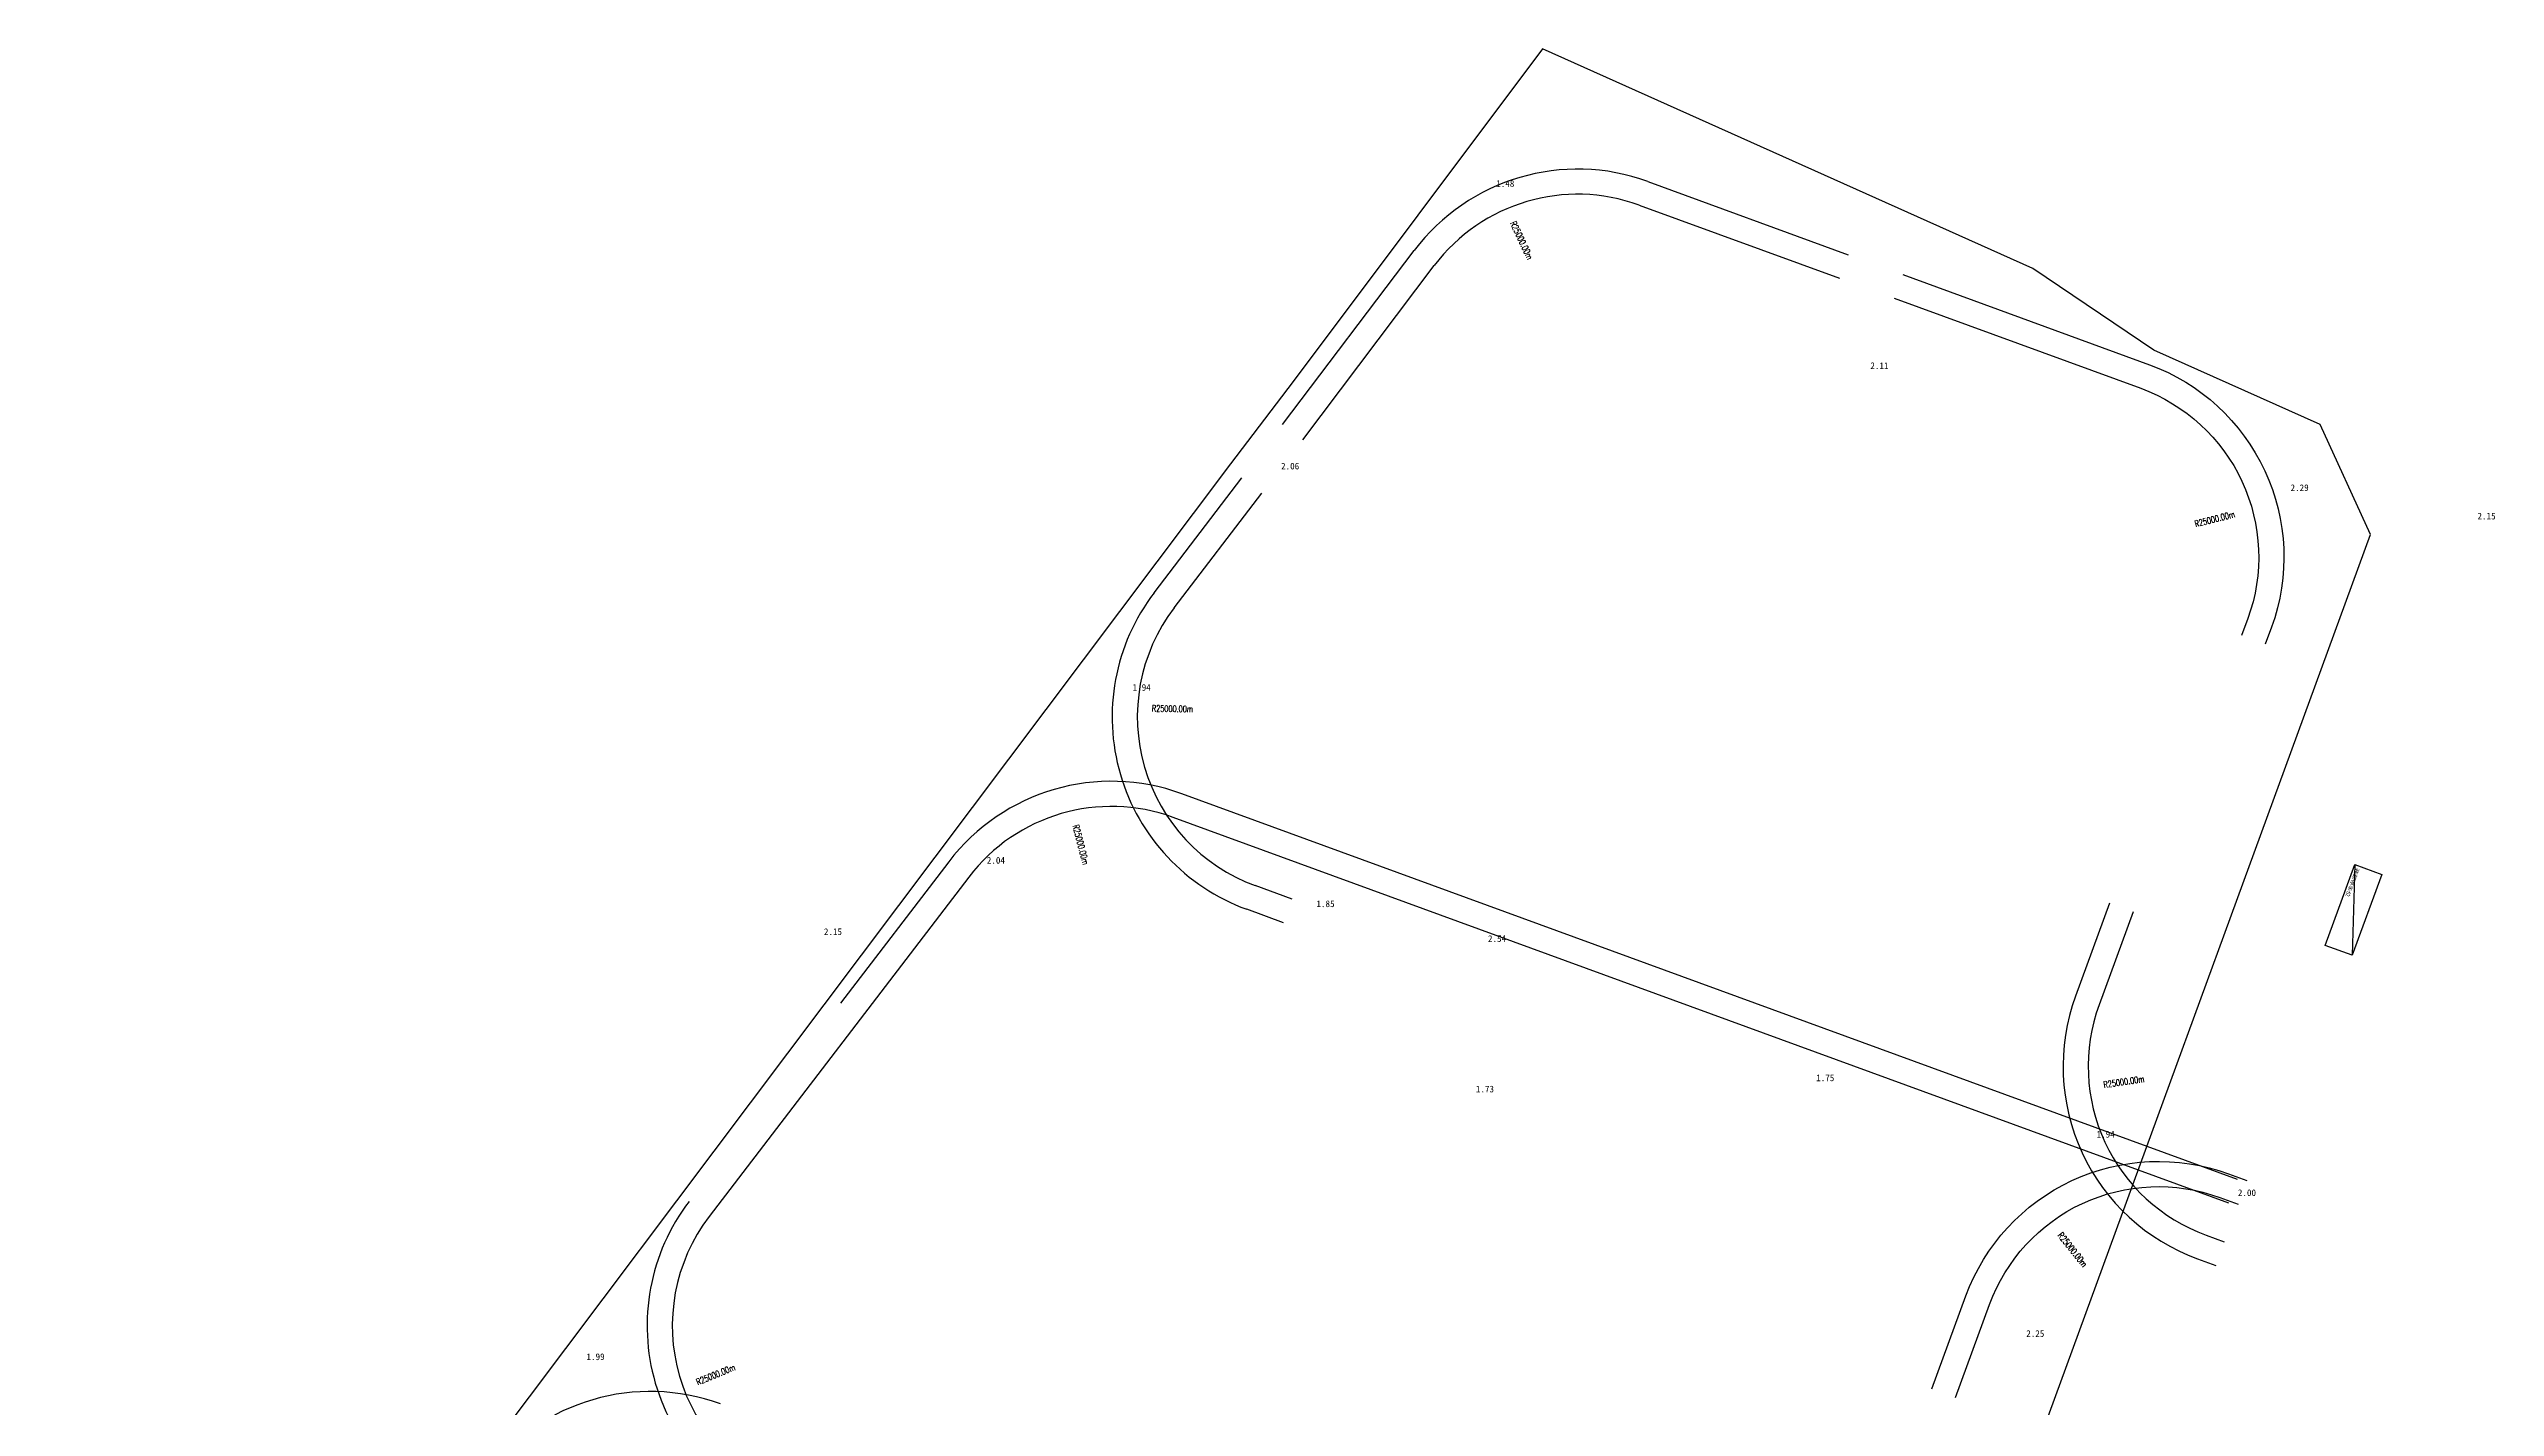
# Model space of a CAD drawing. Extents: x 40587130176 to 40589176181, y 3379490076 to 3381196839.
# Drawn here: x 40587551310 to 40587891723, y 3380272534 to 3380461580 of the extents above; entities that cross this region are included whole.
import ezdxf

# ---------------------------------------------------------------- set-up
doc = ezdxf.new("R2010")
doc.units = 0
doc.header["$LTSCALE"] = 10
for name, color, linetype in [('A-LIN-V', 9, 'Continuous'), ('A-建筑提资施工单位', 211, 'Continuous'), ('Car', 108, 'Continuous'), ('ELE', 7, 'Continuous'), ('建-尺寸', 3, 'Continuous')]:
    doc.layers.add(name, color=color, linetype=linetype)
doc.styles.add('11025', font='simhei.ttf')
doc.styles.add('__附着_A02-地块内环境_TEN257KZ_设计区$0$文字标注', font='')
doc.styles.add('A-DIM', font='SIMPLEX', dxfattribs={"bigfont": 'GBCBIG'})
doc.styles.get('__附着_A02-地块内环境_TEN257KZ_设计区$0$文字标注').set_extended_font_data('SimHei')

# ---------------------------------------------------------------- blocks, each defined once
blk = doc.blocks.new('G$CA3553A61')
at = {"layer": 'Car', "flags": 128}
blk.add_lwpolyline([(0, 4000), (12000, 4000), (12000, 0), (0, 0)], close=True, dxfattribs=at)
blk.add_lwpolyline([(0, 0), (12000, 4000)], dxfattribs=at)
at = {"layer": 'Car', "style": '__附着_A02-地块内环境_TEN257KZ_设计区$0$文字标注', "width": 1.2}
blk.add_text('装卸停车位', height=500, dxfattribs=at).set_placement((380, 282))
blk = doc.blocks.new('2020')
at = {"color": 2}
for p, q in [((91540, 8650), (121210, 8650)), ((91540, 5150), (121210, 5150)), ((55401, -40565), (64286, -11515)), ((58748, -41589), (67633, -12539)), ((46641, -68689), (52615, -49474)), ((49983, -69728), (55957, -50513)), ((216292, -93650), (59857, -93650)), ((216292, -97150), (59857, -97150)), ((79310, -102150), (73856, -102150)), ((79310, -105650), (73856, -105650)), ((35990, -114709), (18281, -171509)), ((32649, -113667), (25267, -137343))]:
    blk.add_line(p, q, dxfattribs=at)
for points in [[(129307, 8650), (165835, 8650, -0.4142136), (194335, -19850), (194335, -22355)], [(129307, 5150), (165835, 5150, -0.4142136), (190835, -19850), (190835, -22355)], [(186345, -63665), (186345, -77440, 0.4142136), (214845, -105940), (217530, -105940)], [(189845, -63665), (189845, -77440, 0.4142136), (214845, -102440), (217530, -102440)], [(186345, -135635), (186345, -121860, -0.4142136), (214845, -93360), (217530, -93360)], [(189845, -135635), (189845, -121860, -0.4142136), (214845, -96860), (217530, -96860)]]:
    blk.add_lwpolyline(points, format="xyb", dxfattribs=at)
for centre, radius, start, end in [((91540, -19850), 28500, 90, 162.99409), ((91540, -19850), 25000, 90, 162.99409), ((73856, -77150), 28500, 162.7306, 270), ((73856, -77150), 25000, 162.7306, 270), ((59857, -122150), 28500, 90, 162.68305), ((59857, -122150), 25000, 90, 162.68305), ((42148, -178950), 28500, 162.68305, 270), ((42148, -178950), 25000, 162.68305, 270), ((28710, -223950), 28500, 90, 162.68305)]:
    blk.add_arc(centre, radius, start, end, dxfattribs=at)
at = {"layer": '建-尺寸', "color": 2}
for points in [[(79339, -7727, 0, 0, 0), (74231, -2652, 198, 0, 0), (73806, -2229, 0, 0, 0)], [(180054, -10560, 0, 0, 0), (186006, -6509, 198, 0, 0), (186502, -6171, 0, 0, 0)], [(57610, -82798, 0, 0, 0), (50809, -85163, 198, 0, 0), (50243, -85360, 0, 0, 0)], [(199725, -85641, 0, 0, 0), (193396, -89074, 198, 0, 0), (192869, -89360, 0, 0, 0)], [(50075, -108002, 0, 0, 0), (45980, -102080, 198, 0, 0), (45639, -101587, 0, 0, 0)], [(200140, -112937, 0, 0, 0), (193985, -109201, 198, 0, 0), (193472, -108890, 0, 0, 0)], [(29399, -190496, 0, 0, 0), (24063, -195330, 198, 0, 0), (23618, -195732, 0, 0, 0)]]:
    blk.add_lwpolyline(points, format="xyseb", dxfattribs=at)
at = {"layer": '建-尺寸', "color": 7, "style": 'A-DIM', "width": 0.705882}
for rotation, p in [(315.1838, (75498, -3377)), (34.2423, (179642, -10382)), (19.1715, (52017, -84342)), (28.47555, (194455, -88068)), (304.66106, (47094, -103025)), (328.7481, (195387, -109609)), (42.16731, (24853, -194102))]:
    blk.add_text('R25000.00m', height=892.5, rotation=rotation, dxfattribs=at).set_placement(p)
blk = doc.blocks.new('G$CBE37F28B')
at = {"color": 2}
blk.add_lwpolyline([(110.4, -46.3), (103.4, -30.98), (80.26, -20.62), (63.44, -9.25), (-4.79, 21.3), (-39.51, -25.01), (-48.21, -36.45), (-212.66, -255.25), (-135.43, -277.43), (-50.12, -302.67), (11.56, -316.83)], close=True, dxfattribs=at)
at = {"layer": 'ELE', "color": 2, "linetype": 'Continuous', "style": '11025'}
for s, p in [('1.48', (-11.25, 2.09)), ('2.11', (40.82, -23.25)), ('2.06', (-41.19, -37.23)), ('2.29', (99.29, -40.24)), ('2.15', (125.3, -44.19)), ('1.94', (-61.85, -68.04)), ('2.04', (-82.14, -92.1)), ('1.85', (-36.27, -98.15)), ('2.15', (-104.81, -102.03)), ('2.54', (-12.4, -103)), ('1.75', (33.28, -122.38)), ('1.73', (-14.08, -123.94)), ('1.94', (72.3, -130.24)), ('2.00', (91.96, -138.37)), ('2.25', (62.51, -157.97)), ('1.99', (-137.85, -161.2)), ('1.90', (-115.99, -177.24)), ('1.74', (-59.71, -196.95)), ('2.02', (-171.54, -205.66)), ('2.00', (-11.39, -214.62)), ('1.46', (66.62, -214.51)), ('2.06', (30.45, -226.26)), ('3.13', (-202.83, -248.05)), ('2.02', (16.9, -263.6)), ('2.02', (-103.76, -267.21)), ('2.21', (35.85, -289.51)), ('2.54', (7.32, -312.69))]:
    blk.add_text(s, height=0.928, rotation=360, dxfattribs=at).set_placement(p)
blk = doc.blocks.new('00总图-C')
at = {"color": 8}
for name, p, rotation in [('2020', (40587684876.958549, 3380466409.417581), 339.929711435048), ('G$CA3553A61', (40587872224.667259, 3380348061.8727), 249.799743364825)]:
    blk.add_blockref(name, p, dxfattribs=dict(at, rotation=rotation))
at = {"layer": 'A-LIN-V', "color": 8, "xscale": 1000, "yscale": 1000, "zscale": 1000}
blk.add_blockref('G$CBE37F28B', (40587763969.760139, 3380440278.555101), dxfattribs=at)

msp = doc.modelspace()

# ---------------------------------------------------------------- block references
at = {"layer": 'A-建筑提资施工单位'}
msp.add_blockref('00总图-C', (0, 0), dxfattribs=at)

doc.saveas('drawing.dxf')
